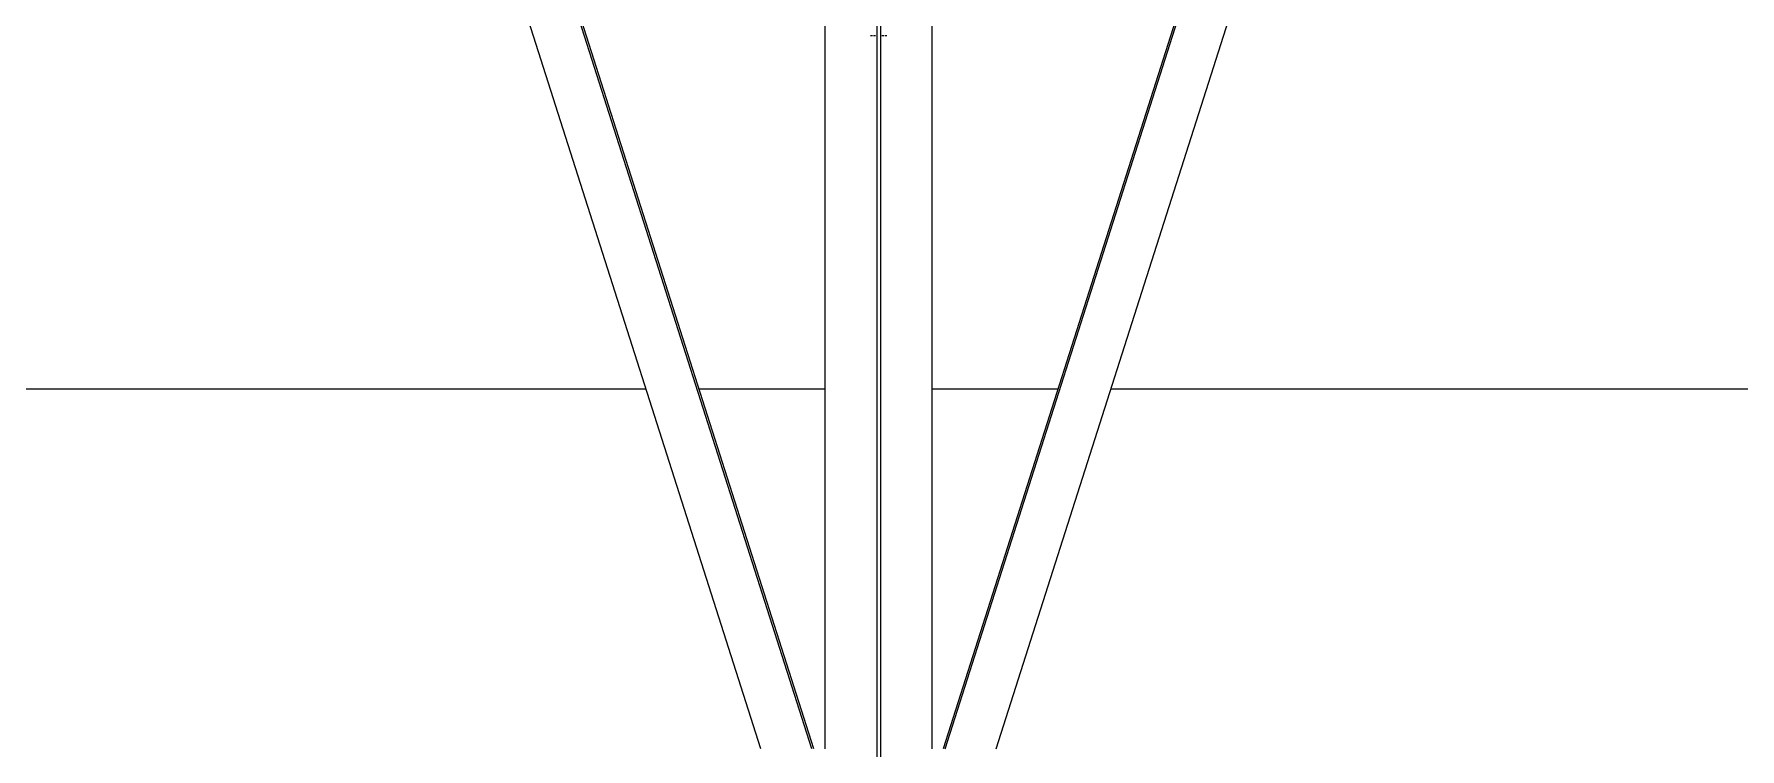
# Model space of a CAD drawing. Header units: inches. Extents: x 21408 to 98131, y -290 to 853.
# Drawn here: x 24904.5 to 25009.7, y 164.3 to 208.4 of the extents above; entities that cross this region are included whole.
import ezdxf

# ---------------------------------------------------------------- set-up
doc = ezdxf.new("R2010")
doc.units = ezdxf.units.IN
doc.header["$MEASUREMENT"] = 0
doc.layers.add('M-HVAC-DUCT', color=70, linetype='Continuous', lineweight=9)
doc.layers.add('Q-SPCQ', color=91, linetype='Continuous', lineweight=9)

# ---------------------------------------------------------------- blocks, each defined once
blk = doc.blocks.new('Basketball_Backstop-Performance_Sports_Systems-3103-Ceiling_Hung - 27_-0_ to 27_-11 7_8_-652462-Building Section - East_West looking North')
at = {"layer": 'Q-SPCQ'}
for p, q in [((24949.35, 164.32), (24912.17, 280.92)), ((24952.49, 164.32), (24915.16, 281.37)), ((24952.62, 164.32), (24915.29, 281.37)), ((24997.92, 281.37), (24960.59, 164.32)), ((24960.72, 164.32), (24998.05, 281.37)), ((24963.86, 164.32), (25001.04, 280.92)), ((24953.29, 224.84), (24953.29, 164.32)), ((24959.92, 164.32), (24959.92, 224.84)), ((24956.11, 208.31), (24956.24, 208.31)), ((24956.3, 208.31), (24956.42, 208.31)), ((24956.49, 208.89), (24956.49, 145.46)), ((24956.74, 145.46), (24956.74, 208.89)), ((24956.8, 208.31), (24956.92, 208.31)), ((24956.99, 208.31), (24957.11, 208.31))]:
    blk.add_line(p, q, dxfattribs=at)

msp = doc.modelspace()

# ---------------------------------------------------------------- linework, layer by layer
at = {"layer": 'M-HVAC-DUCT'}
for p, q in [((24942.28, 186.5), (24560.54, 186.5)), ((24953.29, 186.5), (24945.55, 186.5)), ((24967.66, 186.5), (24959.92, 186.5)), ((25607.85, 186.5), (24970.93, 186.5))]:
    msp.add_line(p, q, dxfattribs=at)

# ---------------------------------------------------------------- block references
at = {"layer": 'Q-SPCQ'}
msp.add_blockref('Basketball_Backstop-Performance_Sports_Systems-3103-Ceiling_Hung - 27_-0_ to 27_-11 7_8_-652462-Building Section - East_West looking North', (0, 0), dxfattribs=at)

doc.saveas('drawing.dxf')
